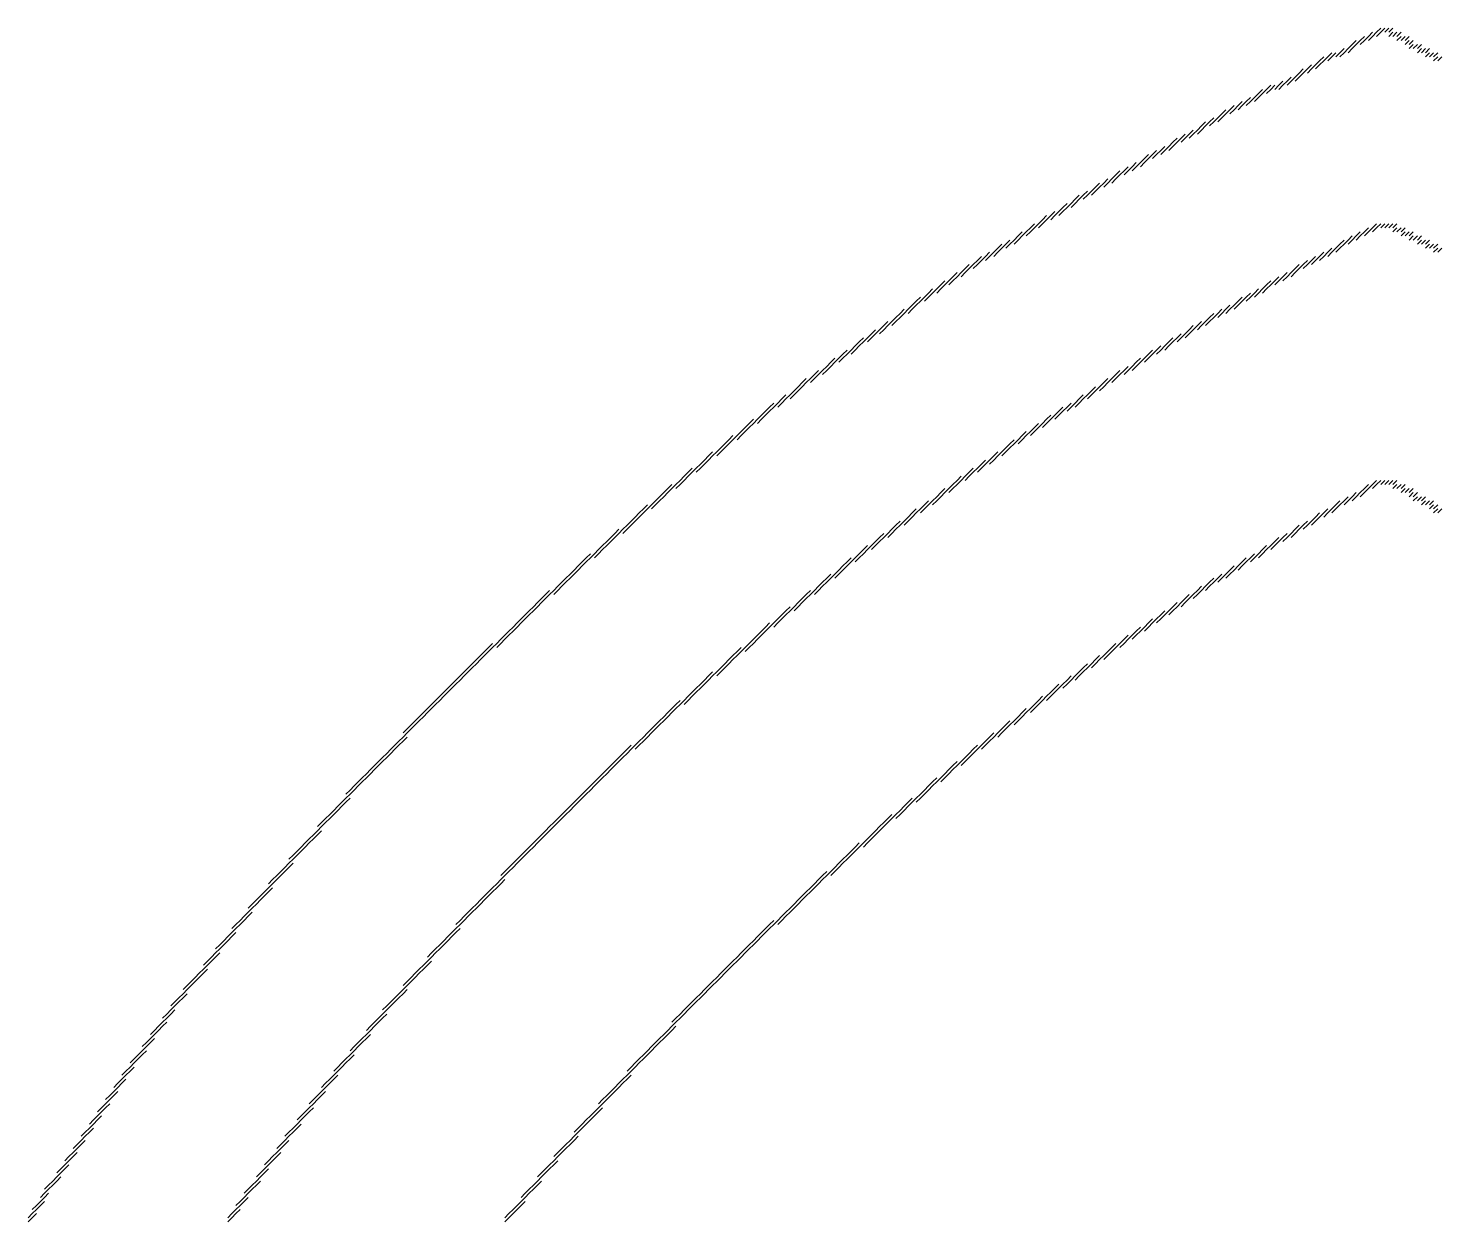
# Model space of a CAD drawing. Header units: metres. Extents: x 2 to 904, y 2 to 1040.
# Drawn here: x 120 to 466.5, y 747.5 to 1040 of the extents above; entities that cross this region are included whole.
import ezdxf

# ---------------------------------------------------------------- set-up
doc = ezdxf.new("R2010")
doc.units = ezdxf.units.M

msp = doc.modelspace()

# ---------------------------------------------------------------- linework, layer by layer
for p, q in [((451, 1039), (452, 1040)), ((452, 1039), (453, 1040)), ((453, 1039), (454, 1040)), ((454, 1039), (455, 1040)), ((445, 1036), (446, 1037)), ((446, 1036), (447, 1037)), ((447, 1037), (448, 1038)), ((447, 1036), (448, 1037)), ((448, 1037), (449, 1038)), ((449, 1038), (450, 1039)), ((449, 1037), (450, 1038)), ((450, 1038), (451, 1039)), ((451, 1038), (452, 1039)), ((454, 1038), (455, 1039)), ((455, 1038), (456, 1039)), ((456, 1038), (457, 1039)), ((456, 1037), (457, 1038)), ((457, 1037), (458, 1038)), ((458, 1037), (459, 1038)), ((458, 1036), (459, 1037)), ((459, 1036), (460, 1037)), ((437, 1032), (438, 1033)), ((438, 1032), (439, 1033)), ((439, 1033), (440, 1034)), ((439, 1032), (440, 1033)), ((440, 1033), (441, 1034)), ((441, 1033), (442, 1034)), ((442, 1034), (443, 1035)), ((442, 1033), (443, 1034)), ((443, 1034), (444, 1035)), ((444, 1035), (445, 1036)), ((444, 1034), (445, 1035)), ((445, 1035), (446, 1036)), ((459, 1035), (460, 1036)), ((460, 1035), (461, 1036)), ((461, 1035), (462, 1036)), ((461, 1034), (462, 1035)), ((462, 1034), (463, 1035)), ((463, 1034), (464, 1035)), ((463, 1033), (464, 1034)), ((464, 1033), (465, 1034)), ((465, 1033), (466, 1034)), ((465, 1032), (466, 1033)), ((466, 1032), (467, 1033)), ((432, 1029), (433, 1030)), ((433, 1029), (434, 1030)), ((434, 1030), (435, 1031)), ((434, 1029), (435, 1030)), ((435, 1030), (436, 1031)), ((436, 1031), (437, 1032)), ((436, 1030), (437, 1031)), ((437, 1031), (438, 1032)), ((424, 1025), (425, 1026)), ((425, 1025), (426, 1026)), ((426, 1025), (427, 1026)), ((427, 1026), (428, 1027)), ((427, 1025), (428, 1026)), ((428, 1026), (429, 1027)), ((429, 1027), (430, 1028)), ((429, 1026), (430, 1027)), ((430, 1027), (431, 1028)), ((431, 1028), (432, 1029)), ((431, 1027), (432, 1028)), ((432, 1028), (433, 1029)), ((419, 1022), (420, 1023)), ((420, 1022), (421, 1023)), ((421, 1023), (422, 1024)), ((421, 1022), (422, 1023)), ((422, 1024), (423, 1025)), ((422, 1023), (423, 1024)), ((423, 1024), (424, 1025)), ((424, 1024), (425, 1025)), ((412, 1018), (413, 1019)), ((413, 1019), (414, 1020)), ((413, 1018), (414, 1019)), ((414, 1019), (415, 1020)), ((415, 1020), (416, 1021)), ((415, 1019), (416, 1020)), ((416, 1020), (417, 1021)), ((417, 1021), (418, 1022)), ((417, 1020), (418, 1021)), ((418, 1021), (419, 1022)), ((419, 1021), (420, 1022)), ((407, 1015), (408, 1016)), ((408, 1016), (409, 1017)), ((408, 1015), (409, 1016)), ((409, 1016), (410, 1017)), ((410, 1017), (411, 1018)), ((410, 1016), (411, 1017)), ((411, 1017), (412, 1018)), ((412, 1017), (413, 1018)), ((400, 1011), (401, 1012)), ((401, 1012), (402, 1013)), ((401, 1011), (402, 1012)), ((402, 1012), (403, 1013)), ((403, 1013), (404, 1014)), ((403, 1012), (404, 1013)), ((404, 1013), (405, 1014)), ((405, 1014), (406, 1015)), ((405, 1013), (406, 1014)), ((406, 1014), (407, 1015)), ((407, 1014), (408, 1015)), ((394, 1008), (395, 1009)), ((395, 1008), (396, 1009)), ((396, 1009), (397, 1010)), ((396, 1008), (397, 1009)), ((397, 1009), (398, 1010)), ((398, 1010), (399, 1011)), ((398, 1009), (399, 1010)), ((399, 1010), (400, 1011)), ((400, 1010), (401, 1011)), ((387, 1004), (388, 1005)), ((388, 1004), (389, 1005)), ((389, 1005), (390, 1006)), ((389, 1004), (390, 1005)), ((390, 1005), (391, 1006)), ((391, 1006), (392, 1007)), ((391, 1005), (392, 1006)), ((392, 1006), (393, 1007)), ((393, 1007), (394, 1008)), ((393, 1006), (394, 1007)), ((394, 1007), (395, 1008)), ((382, 1001), (383, 1002)), ((383, 1001), (384, 1002)), ((384, 1002), (385, 1003)), ((384, 1001), (385, 1002)), ((385, 1002), (386, 1003)), ((386, 1003), (387, 1004)), ((386, 1002), (387, 1003)), ((387, 1003), (388, 1004)), ((376, 997), (377, 998)), ((377, 998), (378, 999)), ((377, 997), (378, 998)), ((378, 998), (379, 999)), ((379, 999), (380, 1000)), ((379, 998), (380, 999)), ((380, 999), (381, 1000)), ((381, 1000), (382, 1001)), ((381, 999), (382, 1000)), ((382, 1000), (383, 1001)), ((371, 994), (372, 995)), ((372, 994), (373, 995)), ((373, 995), (374, 996)), ((373, 994), (374, 995)), ((374, 996), (375, 997)), ((374, 995), (375, 996)), ((375, 996), (376, 997)), ((376, 996), (377, 997)), ((365, 990), (366, 991)), ((366, 991), (367, 992)), ((366, 990), (367, 991)), ((367, 991), (368, 992)), ((368, 992), (369, 993)), ((368, 991), (369, 992)), ((369, 993), (370, 994)), ((369, 992), (370, 993)), ((370, 993), (371, 994)), ((371, 993), (372, 994)), ((448, 990), (449, 991)), ((449, 990), (450, 991)), ((450, 991), (451, 992)), ((450, 990), (451, 991)), ((451, 991), (452, 992)), ((452, 991), (453, 992)), ((453, 991), (454, 992)), ((454, 991), (455, 992)), ((455, 991), (456, 992)), ((455, 990), (456, 991)), ((456, 990), (457, 991)), ((457, 990), (458, 991)), ((360, 987), (361, 988)), ((361, 987), (362, 988)), ((362, 988), (363, 989)), ((362, 987), (363, 988)), ((363, 989), (364, 990)), ((363, 988), (364, 989)), ((364, 989), (365, 990)), ((365, 989), (366, 990)), ((442, 987), (443, 988)), ((443, 987), (444, 988)), ((444, 988), (445, 989)), ((444, 987), (445, 988)), ((445, 988), (446, 989)), ((446, 989), (447, 990)), ((446, 988), (447, 989)), ((447, 989), (448, 990)), ((448, 989), (449, 990)), ((457, 989), (458, 990)), ((458, 989), (459, 990)), ((459, 989), (460, 990)), ((459, 988), (460, 989)), ((460, 988), (461, 989)), ((461, 988), (462, 989)), ((461, 987), (462, 988)), ((462, 987), (463, 988)), ((463, 987), (464, 988)), ((355, 984), (356, 985)), ((356, 984), (357, 985)), ((357, 985), (358, 986)), ((357, 984), (358, 985)), ((358, 986), (359, 987)), ((358, 985), (359, 986)), ((359, 986), (360, 987)), ((360, 986), (361, 987)), ((437, 984), (438, 985)), ((438, 984), (439, 985)), ((439, 985), (440, 986)), ((439, 984), (440, 985)), ((440, 985), (441, 986)), ((441, 986), (442, 987)), ((441, 985), (442, 986)), ((442, 986), (443, 987)), ((463, 986), (464, 987)), ((464, 986), (465, 987)), ((465, 986), (466, 987)), ((465, 985), (466, 986)), ((466, 985), (467, 986)), ((349, 980), (350, 981)), ((350, 981), (351, 982)), ((350, 980), (351, 981)), ((351, 981), (352, 982)), ((352, 982), (353, 983)), ((352, 981), (353, 982)), ((353, 983), (354, 984)), ((353, 982), (354, 983)), ((354, 983), (355, 984)), ((355, 983), (356, 984)), ((430, 980), (431, 981)), ((431, 981), (432, 982)), ((431, 980), (432, 981)), ((432, 981), (433, 982)), ((433, 982), (434, 983)), ((433, 981), (434, 982)), ((434, 982), (435, 983)), ((435, 983), (436, 984)), ((435, 982), (436, 983)), ((436, 983), (437, 984)), ((437, 983), (438, 984)), ((344, 977), (345, 978)), ((345, 977), (346, 978)), ((346, 978), (347, 979)), ((346, 977), (347, 978)), ((347, 979), (348, 980)), ((347, 978), (348, 979)), ((348, 979), (349, 980)), ((349, 979), (350, 980)), ((424, 977), (425, 978)), ((425, 977), (426, 978)), ((426, 978), (427, 979)), ((426, 977), (427, 978)), ((427, 978), (428, 979)), ((428, 979), (429, 980)), ((428, 978), (429, 979)), ((429, 979), (430, 980)), ((430, 979), (431, 980)), ((338, 973), (339, 974)), ((339, 973), (340, 974)), ((340, 974), (341, 975)), ((340, 973), (341, 974)), ((341, 975), (342, 976)), ((341, 974), (342, 975)), ((342, 975), (343, 976)), ((343, 976), (344, 977)), ((343, 975), (344, 976)), ((344, 976), (345, 977)), ((417, 973), (418, 974)), ((418, 973), (419, 974)), ((419, 974), (420, 975)), ((419, 973), (420, 974)), ((420, 974), (421, 975)), ((421, 975), (422, 976)), ((421, 974), (422, 975)), ((422, 975), (423, 976)), ((423, 976), (424, 977)), ((423, 975), (424, 976)), ((424, 976), (425, 977)), ((334, 970), (335, 971)), ((335, 970), (336, 971)), ((336, 971), (337, 972)), ((336, 970), (337, 971)), ((337, 972), (338, 973)), ((337, 971), (338, 972)), ((338, 972), (339, 973)), ((412, 970), (413, 971)), ((413, 970), (414, 971)), ((414, 971), (415, 972)), ((414, 970), (415, 971)), ((415, 971), (416, 972)), ((416, 972), (417, 973)), ((416, 971), (417, 972)), ((417, 972), (418, 973)), ((329, 966), (330, 967)), ((330, 967), (331, 968)), ((330, 966), (331, 967)), ((331, 967), (332, 968)), ((332, 968), (333, 969)), ((332, 967), (333, 968)), ((333, 969), (334, 970)), ((333, 968), (334, 969)), ((334, 969), (335, 970)), ((405, 966), (406, 967)), ((406, 966), (407, 967)), ((407, 967), (408, 968)), ((407, 966), (408, 967)), ((408, 967), (409, 968)), ((409, 968), (410, 969)), ((409, 967), (410, 968)), ((410, 969), (411, 970)), ((410, 968), (411, 969)), ((411, 969), (412, 970)), ((412, 969), (413, 970)), ((324, 963), (325, 964)), ((325, 963), (326, 964)), ((326, 964), (327, 965)), ((326, 963), (327, 964)), ((327, 965), (328, 966)), ((327, 964), (328, 965)), ((328, 965), (329, 966)), ((329, 965), (330, 966)), ((400, 963), (401, 964)), ((401, 963), (402, 964)), ((402, 964), (403, 965)), ((402, 963), (403, 964)), ((403, 964), (404, 965)), ((404, 965), (405, 966)), ((404, 964), (405, 965)), ((405, 965), (406, 966)), ((319, 959), (320, 960)), ((320, 960), (321, 961)), ((320, 959), (321, 960)), ((321, 960), (322, 961)), ((322, 961), (323, 962)), ((322, 960), (323, 961)), ((323, 962), (324, 963)), ((323, 961), (324, 962)), ((324, 962), (325, 963)), ((394, 959), (395, 960)), ((395, 960), (396, 961)), ((395, 959), (396, 960)), ((396, 960), (397, 961)), ((397, 961), (398, 962)), ((397, 960), (398, 961)), ((398, 961), (399, 962)), ((399, 962), (400, 963)), ((399, 961), (400, 962)), ((400, 962), (401, 963)), ((315, 956), (316, 957)), ((316, 957), (317, 958)), ((316, 956), (317, 957)), ((317, 958), (318, 959)), ((317, 957), (318, 958)), ((318, 958), (319, 959)), ((319, 958), (320, 959)), ((389, 956), (390, 957)), ((390, 956), (391, 957)), ((391, 957), (392, 958)), ((391, 956), (392, 957)), ((392, 958), (393, 959)), ((392, 957), (393, 958)), ((393, 958), (394, 959)), ((394, 958), (395, 959)), ((309, 952), (310, 953)), ((310, 953), (311, 954)), ((310, 952), (311, 953)), ((311, 953), (312, 954)), ((312, 954), (313, 955)), ((312, 953), (313, 954)), ((313, 955), (314, 956)), ((313, 954), (314, 955)), ((314, 955), (315, 956)), ((315, 955), (316, 956)), ((383, 952), (384, 953)), ((384, 953), (385, 954)), ((384, 952), (385, 953)), ((385, 953), (386, 954)), ((386, 954), (387, 955)), ((386, 953), (387, 954)), ((387, 955), (388, 956)), ((387, 954), (388, 955)), ((388, 955), (389, 956)), ((389, 955), (390, 956)), ((305, 949), (306, 950)), ((306, 949), (307, 950)), ((307, 950), (308, 951)), ((307, 949), (308, 950)), ((308, 951), (309, 952)), ((308, 950), (309, 951)), ((309, 951), (310, 952)), ((378, 949), (379, 950)), ((379, 949), (380, 950)), ((380, 950), (381, 951)), ((380, 949), (381, 950)), ((381, 951), (382, 952)), ((381, 950), (382, 951)), ((382, 951), (383, 952)), ((383, 951), (384, 952)), ((300, 945), (301, 946)), ((301, 946), (302, 947)), ((301, 945), (302, 946)), ((302, 947), (303, 948)), ((302, 946), (303, 947)), ((303, 947), (304, 948)), ((304, 948), (305, 949)), ((304, 947), (305, 948)), ((305, 948), (306, 949)), ((372, 945), (373, 946)), ((373, 946), (374, 947)), ((373, 945), (374, 946)), ((374, 946), (375, 947)), ((375, 947), (376, 948)), ((375, 946), (376, 947)), ((376, 947), (377, 948)), ((377, 948), (378, 949)), ((377, 947), (378, 948)), ((378, 948), (379, 949)), ((296, 942), (297, 943)), ((297, 943), (298, 944)), ((297, 942), (298, 943)), ((298, 943), (299, 944)), ((299, 944), (300, 945)), ((299, 943), (300, 944)), ((300, 944), (301, 945)), ((367, 942), (368, 943)), ((368, 942), (369, 943)), ((369, 943), (370, 944)), ((369, 942), (370, 943)), ((370, 944), (371, 945)), ((370, 943), (371, 944)), ((371, 944), (372, 945)), ((372, 944), (373, 945)), ((292, 939), (293, 940)), ((293, 939), (294, 940)), ((294, 940), (295, 941)), ((294, 939), (295, 940)), ((295, 941), (296, 942)), ((295, 940), (296, 941)), ((296, 941), (297, 942)), ((363, 939), (364, 940)), ((364, 940), (365, 941)), ((364, 939), (365, 940)), ((365, 940), (366, 941)), ((366, 941), (367, 942)), ((366, 940), (367, 941)), ((367, 941), (368, 942)), ((287, 935), (288, 936)), ((288, 935), (289, 936)), ((289, 936), (290, 937)), ((289, 935), (290, 936)), ((290, 937), (291, 938)), ((290, 936), (291, 937)), ((291, 938), (292, 939)), ((291, 937), (292, 938)), ((292, 938), (293, 939)), ((357, 935), (358, 936)), ((358, 935), (359, 936)), ((359, 936), (360, 937)), ((359, 935), (360, 936)), ((360, 937), (361, 938)), ((360, 936), (361, 937)), ((361, 938), (362, 939)), ((361, 937), (362, 938)), ((362, 938), (363, 939)), ((363, 938), (364, 939)), ((284, 932), (285, 933)), ((285, 933), (286, 934)), ((285, 932), (286, 933)), ((286, 934), (287, 935)), ((286, 933), (287, 934)), ((287, 934), (288, 935)), ((353, 932), (354, 933)), ((354, 933), (355, 934)), ((354, 932), (355, 933)), ((355, 933), (356, 934)), ((356, 934), (357, 935)), ((356, 933), (357, 934)), ((357, 934), (358, 935)), ((279, 928), (280, 929)), ((280, 929), (281, 930)), ((280, 928), (281, 929)), ((281, 930), (282, 931)), ((281, 929), (282, 930)), ((282, 931), (283, 932)), ((282, 930), (283, 931)), ((283, 931), (284, 932)), ((284, 931), (285, 932)), ((347, 928), (348, 929)), ((348, 929), (349, 930)), ((348, 928), (349, 929)), ((349, 929), (350, 930)), ((350, 930), (351, 931)), ((350, 929), (351, 930)), ((351, 931), (352, 932)), ((351, 930), (352, 931)), ((352, 931), (353, 932)), ((353, 931), (354, 932)), ((450, 928), (451, 929)), ((451, 928), (452, 929)), ((452, 928), (453, 929)), ((453, 928), (454, 929)), ((454, 928), (455, 929)), ((455, 928), (456, 929)), ((275, 925), (276, 926)), ((276, 926), (277, 927)), ((276, 925), (277, 926)), ((277, 927), (278, 928)), ((277, 926), (278, 927)), ((278, 927), (279, 928)), ((279, 927), (280, 928)), ((343, 925), (344, 926)), ((344, 926), (345, 927)), ((344, 925), (345, 926)), ((345, 926), (346, 927)), ((346, 927), (347, 928)), ((346, 926), (347, 927)), ((347, 927), (348, 928)), ((445, 925), (446, 926)), ((446, 925), (447, 926)), ((447, 926), (448, 927)), ((447, 925), (448, 926)), ((448, 927), (449, 928)), ((448, 926), (449, 927)), ((449, 927), (450, 928)), ((450, 927), (451, 928)), ((455, 927), (456, 928)), ((456, 927), (457, 928)), ((457, 927), (458, 928)), ((457, 926), (458, 927)), ((458, 926), (459, 927)), ((459, 926), (460, 927)), ((459, 925), (460, 926)), ((460, 925), (461, 926)), ((270, 921), (271, 922)), ((271, 922), (272, 923)), ((271, 921), (272, 922)), ((272, 922), (273, 923)), ((273, 923), (274, 924)), ((273, 922), (274, 923)), ((274, 924), (275, 925)), ((274, 923), (275, 924)), ((275, 924), (276, 925)), ((337, 921), (338, 922)), ((338, 921), (339, 922)), ((339, 922), (340, 923)), ((339, 921), (340, 922)), ((340, 923), (341, 924)), ((340, 922), (341, 923)), ((341, 923), (342, 924)), ((342, 924), (343, 925)), ((342, 923), (343, 924)), ((343, 924), (344, 925)), ((438, 921), (439, 922)), ((439, 921), (440, 922)), ((440, 922), (441, 923)), ((440, 921), (441, 922)), ((441, 923), (442, 924)), ((441, 922), (442, 923)), ((442, 923), (443, 924)), ((443, 924), (444, 925)), ((443, 923), (444, 924)), ((444, 924), (445, 925)), ((445, 924), (446, 925)), ((460, 924), (461, 925)), ((461, 924), (462, 925)), ((462, 924), (463, 925)), ((462, 923), (463, 924)), ((463, 923), (464, 924)), ((464, 923), (465, 924)), ((464, 922), (465, 923)), ((465, 922), (466, 923)), ((465, 921), (466, 922)), ((466, 921), (467, 922)), ((267, 918), (268, 919)), ((268, 919), (269, 920)), ((268, 918), (269, 919)), ((269, 920), (270, 921)), ((269, 919), (270, 920)), ((270, 920), (271, 921)), ((333, 918), (334, 919)), ((334, 918), (335, 919)), ((335, 919), (336, 920)), ((335, 918), (336, 919)), ((336, 920), (337, 921)), ((336, 919), (337, 920)), ((337, 920), (338, 921)), ((433, 918), (434, 919)), ((434, 918), (435, 919)), ((435, 919), (436, 920)), ((435, 918), (436, 919)), ((436, 920), (437, 921)), ((436, 919), (437, 920)), ((437, 920), (438, 921)), ((438, 920), (439, 921)), ((262, 914), (263, 915)), ((263, 915), (264, 916)), ((263, 914), (264, 915)), ((264, 916), (265, 917)), ((264, 915), (265, 916)), ((265, 916), (266, 917)), ((266, 917), (267, 918)), ((266, 916), (267, 917)), ((267, 917), (268, 918)), ((328, 914), (329, 915)), ((329, 915), (330, 916)), ((329, 914), (330, 915)), ((330, 915), (331, 916)), ((331, 916), (332, 917)), ((331, 915), (332, 916)), ((332, 917), (333, 918)), ((332, 916), (333, 917)), ((333, 917), (334, 918)), ((426, 914), (427, 915)), ((427, 914), (428, 915)), ((428, 915), (429, 916)), ((428, 914), (429, 915)), ((429, 915), (430, 916)), ((430, 916), (431, 917)), ((430, 915), (431, 916)), ((431, 917), (432, 918)), ((431, 916), (432, 917)), ((432, 917), (433, 918)), ((433, 917), (434, 918)), ((259, 911), (260, 912)), ((260, 912), (261, 913)), ((260, 911), (261, 912)), ((261, 913), (262, 914)), ((261, 912), (262, 913)), ((262, 913), (263, 914)), ((324, 911), (325, 912)), ((325, 912), (326, 913)), ((325, 911), (326, 912)), ((326, 912), (327, 913)), ((327, 913), (328, 914)), ((327, 912), (328, 913)), ((328, 913), (329, 914)), ((422, 911), (423, 912)), ((423, 912), (424, 913)), ((423, 911), (424, 912)), ((424, 912), (425, 913)), ((425, 913), (426, 914)), ((425, 912), (426, 913)), ((426, 913), (427, 914)), ((254, 907), (255, 908)), ((255, 908), (256, 909)), ((255, 907), (256, 908)), ((256, 909), (257, 910)), ((256, 908), (257, 909)), ((257, 910), (258, 911)), ((257, 909), (258, 910)), ((258, 910), (259, 911)), ((259, 910), (260, 911)), ((319, 907), (320, 908)), ((320, 908), (321, 909)), ((320, 907), (321, 908)), ((321, 909), (322, 910)), ((321, 908), (322, 909)), ((322, 909), (323, 910)), ((323, 910), (324, 911)), ((323, 909), (324, 910)), ((324, 910), (325, 911)), ((415, 907), (416, 908)), ((416, 907), (417, 908)), ((417, 908), (418, 909)), ((417, 907), (418, 908)), ((418, 909), (419, 910)), ((418, 908), (419, 909)), ((419, 909), (420, 910)), ((420, 910), (421, 911)), ((420, 909), (421, 910)), ((421, 910), (422, 911)), ((422, 910), (423, 911)), ((251, 904), (252, 905)), ((252, 905), (253, 906)), ((252, 904), (253, 905)), ((253, 906), (254, 907)), ((253, 905), (254, 906)), ((254, 906), (255, 907)), ((315, 904), (316, 905)), ((316, 905), (317, 906)), ((316, 904), (317, 905)), ((317, 905), (318, 906)), ((318, 906), (319, 907)), ((318, 905), (319, 906)), ((319, 906), (320, 907)), ((410, 904), (411, 905)), ((411, 904), (412, 905)), ((412, 905), (413, 906)), ((412, 904), (413, 905)), ((413, 905), (414, 906)), ((414, 906), (415, 907)), ((414, 905), (415, 906)), ((415, 906), (416, 907)), ((246, 900), (247, 901)), ((247, 901), (248, 902)), ((247, 900), (248, 901)), ((248, 901), (249, 902)), ((249, 902), (250, 903)), ((249, 901), (250, 902)), ((250, 903), (251, 904)), ((250, 902), (251, 903)), ((251, 903), (252, 904)), ((310, 900), (311, 901)), ((311, 901), (312, 902)), ((311, 900), (312, 901)), ((312, 901), (313, 902)), ((313, 902), (314, 903)), ((313, 901), (314, 902)), ((314, 903), (315, 904)), ((314, 902), (315, 903)), ((315, 903), (316, 904)), ((404, 900), (405, 901)), ((405, 900), (406, 901)), ((406, 901), (407, 902)), ((406, 900), (407, 901)), ((407, 902), (408, 903)), ((407, 901), (408, 902)), ((408, 902), (409, 903)), ((409, 903), (410, 904)), ((409, 902), (410, 903)), ((410, 903), (411, 904)), ((243, 897), (244, 898)), ((244, 898), (245, 899)), ((244, 897), (245, 898)), ((245, 899), (246, 900)), ((245, 898), (246, 899)), ((246, 899), (247, 900)), ((306, 897), (307, 898)), ((307, 897), (308, 898)), ((308, 898), (309, 899)), ((308, 897), (309, 898)), ((309, 899), (310, 900)), ((309, 898), (310, 899)), ((310, 899), (311, 900)), ((400, 897), (401, 898)), ((401, 898), (402, 899)), ((401, 897), (402, 898)), ((402, 898), (403, 899)), ((403, 899), (404, 900)), ((403, 898), (404, 899)), ((404, 899), (405, 900)), ((239, 893), (240, 894)), ((240, 894), (241, 895)), ((240, 893), (241, 894)), ((241, 895), (242, 896)), ((241, 894), (242, 895)), ((242, 896), (243, 897)), ((242, 895), (243, 896)), ((243, 896), (244, 897)), ((301, 893), (302, 894)), ((302, 893), (303, 894)), ((303, 894), (304, 895)), ((303, 893), (304, 894)), ((304, 895), (305, 896)), ((304, 894), (305, 895)), ((305, 896), (306, 897)), ((305, 895), (306, 896)), ((306, 896), (307, 897)), ((394, 893), (395, 894)), ((395, 894), (396, 895)), ((395, 893), (396, 894)), ((396, 894), (397, 895)), ((397, 895), (398, 896)), ((397, 894), (398, 895)), ((398, 896), (399, 897)), ((398, 895), (399, 896)), ((399, 896), (400, 897)), ((400, 896), (401, 897)), ((236, 890), (237, 891)), ((237, 891), (238, 892)), ((237, 890), (238, 891)), ((238, 892), (239, 893)), ((238, 891), (239, 892)), ((239, 892), (240, 893)), ((298, 890), (299, 891)), ((299, 891), (300, 892)), ((299, 890), (300, 891)), ((300, 892), (301, 893)), ((300, 891), (301, 892)), ((301, 892), (302, 893)), ((389, 890), (390, 891)), ((390, 890), (391, 891)), ((391, 891), (392, 892)), ((391, 890), (392, 891)), ((392, 892), (393, 893)), ((392, 891), (393, 892)), ((393, 892), (394, 893)), ((394, 892), (395, 893)), ((232, 887), (233, 888)), ((233, 888), (234, 889)), ((233, 887), (234, 888)), ((234, 888), (235, 889)), ((235, 889), (236, 890)), ((235, 888), (236, 889)), ((236, 889), (237, 890)), ((294, 887), (295, 888)), ((295, 887), (296, 888)), ((296, 888), (297, 889)), ((296, 887), (297, 888)), ((297, 889), (298, 890)), ((297, 888), (298, 889)), ((298, 889), (299, 890)), ((385, 887), (386, 888)), ((386, 888), (387, 889)), ((386, 887), (387, 888)), ((387, 888), (388, 889)), ((388, 889), (389, 890)), ((388, 888), (389, 889)), ((389, 889), (390, 890)), ((228, 883), (229, 884)), ((229, 884), (230, 885)), ((229, 883), (230, 884)), ((230, 885), (231, 886)), ((230, 884), (231, 885)), ((231, 886), (232, 887)), ((231, 885), (232, 886)), ((232, 886), (233, 887)), ((290, 883), (291, 884)), ((291, 884), (292, 885)), ((291, 883), (292, 884)), ((292, 885), (293, 886)), ((292, 884), (293, 885)), ((293, 886), (294, 887)), ((293, 885), (294, 886)), ((294, 886), (295, 887)), ((379, 883), (380, 884)), ((380, 883), (381, 884)), ((381, 884), (382, 885)), ((381, 883), (382, 884)), ((382, 885), (383, 886)), ((382, 884), (383, 885)), ((383, 885), (384, 886)), ((384, 886), (385, 887)), ((384, 885), (385, 886)), ((385, 886), (386, 887)), ((225, 880), (226, 881)), ((226, 881), (227, 882)), ((226, 880), (227, 881)), ((227, 882), (228, 883)), ((227, 881), (228, 882)), ((228, 882), (229, 883)), ((286, 880), (287, 881)), ((287, 881), (288, 882)), ((287, 880), (288, 881)), ((288, 881), (289, 882)), ((289, 882), (290, 883)), ((289, 881), (290, 882)), ((290, 882), (291, 883)), ((375, 880), (376, 881)), ((376, 880), (377, 881)), ((377, 881), (378, 882)), ((377, 880), (378, 881)), ((378, 882), (379, 883)), ((378, 881), (379, 882)), ((379, 882), (380, 883)), ((221, 876), (222, 877)), ((222, 877), (223, 878)), ((222, 876), (223, 877)), ((223, 878), (224, 879)), ((223, 877), (224, 878)), ((224, 879), (225, 880)), ((224, 878), (225, 879)), ((225, 879), (226, 880)), ((282, 876), (283, 877)), ((283, 877), (284, 878)), ((283, 876), (284, 877)), ((284, 878), (285, 879)), ((284, 877), (285, 878)), ((285, 879), (286, 880)), ((285, 878), (286, 879)), ((286, 879), (287, 880)), ((370, 876), (371, 877)), ((371, 877), (372, 878)), ((371, 876), (372, 877)), ((372, 878), (373, 879)), ((372, 877), (373, 878)), ((373, 878), (374, 879)), ((374, 879), (375, 880)), ((374, 878), (375, 879)), ((375, 879), (376, 880)), ((218, 873), (219, 874)), ((219, 874), (220, 875)), ((219, 873), (220, 874)), ((220, 875), (221, 876)), ((220, 874), (221, 875)), ((221, 875), (222, 876)), ((278, 873), (279, 874)), ((279, 874), (280, 875)), ((279, 873), (280, 874)), ((280, 874), (281, 875)), ((281, 875), (282, 876)), ((281, 874), (282, 875)), ((282, 875), (283, 876)), ((366, 873), (367, 874)), ((367, 874), (368, 875)), ((367, 873), (368, 874)), ((368, 875), (369, 876)), ((368, 874), (369, 875)), ((369, 875), (370, 876)), ((370, 875), (371, 876)), ((214, 869), (215, 870)), ((215, 870), (216, 871)), ((215, 869), (216, 870)), ((216, 871), (217, 872)), ((216, 870), (217, 871)), ((217, 872), (218, 873)), ((217, 871), (218, 872)), ((218, 872), (219, 873)), ((274, 869), (275, 870)), ((275, 870), (276, 871)), ((275, 869), (276, 870)), ((276, 871), (277, 872)), ((276, 870), (277, 871)), ((277, 872), (278, 873)), ((277, 871), (278, 872)), ((278, 872), (279, 873)), ((360, 869), (361, 870)), ((361, 869), (362, 870)), ((362, 870), (363, 871)), ((362, 869), (363, 870)), ((363, 871), (364, 872)), ((363, 870), (364, 871)), ((364, 872), (365, 873)), ((364, 871), (365, 872)), ((365, 872), (366, 873)), ((366, 872), (367, 873)), ((212, 867), (213, 868)), ((212, 866), (213, 867)), ((213, 868), (214, 869)), ((213, 867), (214, 868)), ((214, 868), (215, 869)), ((271, 866), (272, 867)), ((272, 867), (273, 868)), ((272, 866), (273, 867)), ((273, 868), (274, 869)), ((273, 867), (274, 868)), ((274, 868), (275, 869)), ((356, 866), (357, 867)), ((357, 866), (358, 867)), ((358, 867), (359, 868)), ((358, 866), (359, 867)), ((359, 868), (360, 869)), ((359, 867), (360, 868)), ((360, 868), (361, 869)), ((208, 862), (209, 863)), ((209, 863), (210, 864)), ((209, 862), (210, 863)), ((210, 864), (211, 865)), ((210, 863), (211, 864)), ((211, 865), (212, 866)), ((211, 864), (212, 865)), ((212, 865), (213, 866)), ((266, 862), (267, 863)), ((267, 863), (268, 864)), ((267, 862), (268, 863)), ((268, 863), (269, 864)), ((269, 864), (270, 865)), ((269, 863), (270, 864)), ((270, 865), (271, 866)), ((270, 864), (271, 865)), ((271, 865), (272, 866)), ((351, 862), (352, 863)), ((352, 863), (353, 864)), ((352, 862), (353, 863)), ((353, 863), (354, 864)), ((354, 864), (355, 865)), ((354, 863), (355, 864)), ((355, 865), (356, 866)), ((355, 864), (356, 865)), ((356, 865), (357, 866)), ((205, 859), (206, 860)), ((206, 860), (207, 861)), ((206, 859), (207, 860)), ((207, 861), (208, 862)), ((207, 860), (208, 861)), ((208, 861), (209, 862)), ((263, 859), (264, 860)), ((264, 860), (265, 861)), ((264, 859), (265, 860)), ((265, 861), (266, 862)), ((265, 860), (266, 861)), ((266, 861), (267, 862)), ((347, 859), (348, 860)), ((348, 859), (349, 860)), ((349, 860), (350, 861)), ((349, 859), (350, 860)), ((350, 861), (351, 862)), ((350, 860), (351, 861)), ((351, 861), (352, 862)), ((201, 855), (202, 856)), ((202, 856), (203, 857)), ((202, 855), (203, 856)), ((203, 857), (204, 858)), ((203, 856), (204, 857)), ((204, 858), (205, 859)), ((204, 857), (205, 858)), ((205, 858), (206, 859)), ((259, 855), (260, 856)), ((260, 856), (261, 857)), ((260, 855), (261, 856)), ((261, 857), (262, 858)), ((261, 856), (262, 857)), ((262, 858), (263, 859)), ((262, 857), (263, 858)), ((263, 858), (264, 859)), ((342, 855), (343, 856)), ((343, 855), (344, 856)), ((344, 856), (345, 857)), ((344, 855), (345, 856)), ((345, 857), (346, 858)), ((345, 856), (346, 857)), ((346, 858), (347, 859)), ((346, 857), (347, 858)), ((347, 858), (348, 859)), ((198, 852), (199, 853)), ((199, 853), (200, 854)), ((199, 852), (200, 853)), ((200, 854), (201, 855)), ((200, 853), (201, 854)), ((201, 854), (202, 855)), ((256, 852), (257, 853)), ((257, 853), (258, 854)), ((257, 852), (258, 853)), ((258, 854), (259, 855)), ((258, 853), (259, 854)), ((259, 854), (260, 855)), ((339, 852), (340, 853)), ((340, 853), (341, 854)), ((340, 852), (341, 853)), ((341, 854), (342, 855)), ((341, 853), (342, 854)), ((342, 854), (343, 855)), ((195, 848), (196, 849)), ((196, 849), (197, 850)), ((196, 848), (197, 849)), ((197, 850), (198, 851)), ((197, 849), (198, 850)), ((198, 851), (199, 852)), ((198, 850), (199, 851)), ((252, 848), (253, 849)), ((253, 849), (254, 850)), ((253, 848), (254, 849)), ((254, 850), (255, 851)), ((254, 849), (255, 850)), ((255, 851), (256, 852)), ((255, 850), (256, 851)), ((256, 851), (257, 852)), ((334, 848), (335, 849)), ((335, 849), (336, 850)), ((335, 848), (336, 849)), ((336, 850), (337, 851)), ((336, 849), (337, 850)), ((337, 850), (338, 851)), ((338, 851), (339, 852)), ((338, 850), (339, 851)), ((339, 851), (340, 852)), ((192, 845), (193, 846)), ((193, 846), (194, 847)), ((193, 845), (194, 846)), ((194, 847), (195, 848)), ((194, 846), (195, 847)), ((195, 847), (196, 848)), ((249, 845), (250, 846)), ((250, 846), (251, 847)), ((250, 845), (251, 846)), ((251, 847), (252, 848)), ((251, 846), (252, 847)), ((252, 847), (253, 848)), ((330, 845), (331, 846)), ((331, 846), (332, 847)), ((331, 845), (332, 846)), ((332, 846), (333, 847)), ((333, 847), (334, 848)), ((333, 846), (334, 847)), ((334, 847), (335, 848)), ((189, 841), (190, 842)), ((190, 842), (191, 843)), ((190, 841), (191, 842)), ((191, 844), (192, 845)), ((191, 843), (192, 844)), ((191, 842), (192, 843)), ((192, 844), (193, 845)), ((245, 841), (246, 842)), ((246, 842), (247, 843)), ((246, 841), (247, 842)), ((247, 843), (248, 844)), ((247, 842), (248, 843)), ((248, 844), (249, 845)), ((248, 843), (249, 844)), ((249, 844), (250, 845)), ((326, 841), (327, 842)), ((327, 842), (328, 843)), ((327, 841), (328, 842)), ((328, 843), (329, 844)), ((328, 842), (329, 843)), ((329, 844), (330, 845)), ((329, 843), (330, 844)), ((330, 844), (331, 845)), ((186, 838), (187, 839)), ((187, 839), (188, 840)), ((187, 838), (188, 839)), ((188, 840), (189, 841)), ((188, 839), (189, 840)), ((189, 840), (190, 841)), ((242, 838), (243, 839)), ((243, 839), (244, 840)), ((243, 838), (244, 839)), ((244, 840), (245, 841)), ((244, 839), (245, 840)), ((245, 840), (246, 841)), ((322, 838), (323, 839)), ((323, 839), (324, 840)), ((323, 838), (324, 839)), ((324, 839), (325, 840)), ((325, 840), (326, 841)), ((325, 839), (326, 840)), ((326, 840), (327, 841)), ((184, 836), (185, 837)), ((184, 835), (185, 836)), ((185, 837), (186, 838)), ((185, 836), (186, 837)), ((186, 837), (187, 838)), ((239, 835), (240, 836)), ((240, 836), (241, 837)), ((240, 835), (241, 836)), ((241, 837), (242, 838)), ((241, 836), (242, 837)), ((242, 837), (243, 838)), ((319, 835), (320, 836)), ((320, 836), (321, 837)), ((320, 835), (321, 836)), ((321, 837), (322, 838)), ((321, 836), (322, 837)), ((322, 837), (323, 838)), ((180, 831), (181, 832)), ((181, 832), (182, 833)), ((181, 831), (182, 832)), ((182, 833), (183, 834)), ((182, 832), (183, 833)), ((183, 834), (184, 835)), ((183, 833), (184, 834)), ((184, 834), (185, 835)), ((236, 832), (237, 833)), ((236, 831), (237, 832)), ((237, 833), (238, 834)), ((237, 832), (238, 833)), ((238, 834), (239, 835)), ((238, 833), (239, 834)), ((239, 834), (240, 835)), ((314, 831), (315, 832)), ((315, 832), (316, 833)), ((315, 831), (316, 832)), ((316, 832), (317, 833)), ((317, 833), (318, 834)), ((317, 832), (318, 833)), ((318, 834), (319, 835)), ((318, 833), (319, 834)), ((319, 834), (320, 835)), ((178, 828), (179, 829)), ((179, 830), (180, 831)), ((179, 829), (180, 830)), ((179, 828), (180, 829)), ((180, 830), (181, 831)), ((233, 828), (234, 829)), ((234, 829), (235, 830)), ((234, 828), (235, 829)), ((235, 830), (236, 831)), ((235, 829), (236, 830)), ((236, 830), (237, 831)), ((311, 828), (312, 829)), ((312, 829), (313, 830)), ((312, 828), (313, 829)), ((313, 830), (314, 831)), ((313, 829), (314, 830)), ((314, 830), (315, 831)), ((174, 824), (175, 825)), ((175, 825), (176, 826)), ((175, 824), (176, 825)), ((176, 826), (177, 827)), ((176, 825), (177, 826)), ((177, 827), (178, 828)), ((177, 826), (178, 827)), ((178, 827), (179, 828)), ((229, 824), (230, 825)), ((230, 825), (231, 826)), ((230, 824), (231, 825)), ((231, 826), (232, 827)), ((231, 825), (232, 826)), ((232, 827), (233, 828)), ((232, 826), (233, 827)), ((233, 827), (234, 828)), ((307, 824), (308, 825)), ((308, 825), (309, 826)), ((308, 824), (309, 825)), ((309, 826), (310, 827)), ((309, 825), (310, 826)), ((310, 827), (311, 828)), ((310, 826), (311, 827)), ((311, 827), (312, 828)), ((172, 821), (173, 822)), ((173, 822), (174, 823)), ((173, 821), (174, 822)), ((174, 823), (175, 824)), ((174, 822), (175, 823)), ((226, 821), (227, 822)), ((227, 822), (228, 823)), ((227, 821), (228, 822)), ((228, 823), (229, 824)), ((228, 822), (229, 823)), ((229, 823), (230, 824)), ((304, 821), (305, 822)), ((305, 822), (306, 823)), ((305, 821), (306, 822)), ((306, 823), (307, 824)), ((306, 822), (307, 823)), ((307, 823), (308, 824)), ((169, 817), (170, 818)), ((170, 819), (171, 820)), ((170, 818), (171, 819)), ((170, 817), (171, 818)), ((171, 820), (172, 821)), ((171, 819), (172, 820)), ((172, 820), (173, 821)), ((223, 817), (224, 818)), ((224, 818), (225, 819)), ((224, 817), (225, 818)), ((225, 820), (226, 821)), ((225, 819), (226, 820)), ((225, 818), (226, 819)), ((226, 820), (227, 821)), ((299, 817), (300, 818)), ((300, 818), (301, 819)), ((300, 817), (301, 818)), ((301, 819), (302, 820)), ((301, 818), (302, 819)), ((302, 820), (303, 821)), ((302, 819), (303, 820)), ((303, 820), (304, 821)), ((304, 820), (305, 821)), ((166, 814), (167, 815)), ((167, 815), (168, 816)), ((167, 814), (168, 815)), ((168, 816), (169, 817)), ((168, 815), (169, 816)), ((169, 816), (170, 817)), ((220, 814), (221, 815)), ((221, 815), (222, 816)), ((221, 814), (222, 815)), ((222, 816), (223, 817)), ((222, 815), (223, 816)), ((223, 816), (224, 817)), ((296, 814), (297, 815)), ((297, 815), (298, 816)), ((297, 814), (298, 815)), ((298, 816), (299, 817)), ((298, 815), (299, 816)), ((299, 816), (300, 817)), ((163, 810), (164, 811)), ((164, 811), (165, 812)), ((164, 810), (165, 811)), ((165, 812), (166, 813)), ((165, 811), (166, 812)), ((166, 813), (167, 814)), ((166, 812), (167, 813)), ((217, 810), (218, 811)), ((218, 812), (219, 813)), ((218, 811), (219, 812)), ((218, 810), (219, 811)), ((219, 813), (220, 814)), ((219, 812), (220, 813)), ((220, 813), (221, 814)), ((292, 810), (293, 811)), ((293, 811), (294, 812)), ((293, 810), (294, 811)), ((294, 812), (295, 813)), ((294, 811), (295, 812)), ((295, 813), (296, 814)), ((295, 812), (296, 813)), ((296, 813), (297, 814)), ((161, 807), (162, 808)), ((162, 808), (163, 809)), ((162, 807), (163, 808)), ((163, 809), (164, 810)), ((163, 808), (164, 809)), ((214, 807), (215, 808)), ((215, 808), (216, 809)), ((215, 807), (216, 808)), ((216, 809), (217, 810)), ((216, 808), (217, 809)), ((217, 809), (218, 810)), ((289, 807), (290, 808)), ((290, 808), (291, 809)), ((290, 807), (291, 808)), ((291, 809), (292, 810)), ((291, 808), (292, 809)), ((292, 809), (293, 810)), ((158, 804), (159, 805)), ((158, 803), (159, 804)), ((159, 805), (160, 806)), ((159, 804), (160, 805)), ((160, 806), (161, 807)), ((160, 805), (161, 806)), ((161, 806), (162, 807)), ((211, 803), (212, 804)), ((212, 805), (213, 806)), ((212, 804), (213, 805)), ((212, 803), (213, 804)), ((213, 806), (214, 807)), ((213, 805), (214, 806)), ((214, 806), (215, 807)), ((285, 803), (286, 804)), ((286, 804), (287, 805)), ((286, 803), (287, 804)), ((287, 805), (288, 806)), ((287, 804), (288, 805)), ((288, 806), (289, 807)), ((288, 805), (289, 806)), ((289, 806), (290, 807)), ((155, 800), (156, 801)), ((156, 801), (157, 802)), ((156, 800), (157, 801)), ((157, 802), (158, 803)), ((157, 801), (158, 802)), ((158, 802), (159, 803)), ((208, 800), (209, 801)), ((209, 801), (210, 802)), ((209, 800), (210, 801)), ((210, 802), (211, 803)), ((210, 801), (211, 802)), ((211, 802), (212, 803)), ((282, 800), (283, 801)), ((283, 801), (284, 802)), ((283, 800), (284, 801)), ((284, 802), (285, 803)), ((284, 801), (285, 802)), ((285, 802), (286, 803)), ((153, 797), (154, 798)), ((153, 796), (154, 797)), ((154, 798), (155, 799)), ((154, 797), (155, 798)), ((155, 799), (156, 800)), ((155, 798), (156, 799)), ((205, 796), (206, 797)), ((206, 797), (207, 798)), ((206, 796), (207, 797)), ((207, 799), (208, 800)), ((207, 798), (208, 799)), ((207, 797), (208, 798)), ((208, 799), (209, 800)), ((278, 796), (279, 797)), ((279, 797), (280, 798)), ((279, 796), (280, 797)), ((280, 798), (281, 799)), ((280, 797), (281, 798)), ((281, 799), (282, 800)), ((281, 798), (282, 799)), ((282, 799), (283, 800)), ((150, 793), (151, 794)), ((151, 794), (152, 795)), ((151, 793), (152, 794)), ((152, 795), (153, 796)), ((152, 794), (153, 795)), ((153, 795), (154, 796)), ((203, 794), (204, 795)), ((203, 793), (204, 794)), ((204, 795), (205, 796)), ((204, 794), (205, 795)), ((205, 795), (206, 796)), ((276, 793), (277, 794)), ((277, 794), (278, 795)), ((277, 793), (278, 794)), ((278, 795), (279, 796)), ((278, 794), (279, 795)), ((148, 790), (149, 791)), ((149, 791), (150, 792)), ((149, 790), (150, 791)), ((150, 792), (151, 793)), ((150, 791), (151, 792)), ((200, 790), (201, 791)), ((201, 791), (202, 792)), ((201, 790), (202, 791)), ((202, 792), (203, 793)), ((202, 791), (203, 792)), ((203, 792), (204, 793)), ((273, 790), (274, 791)), ((274, 791), (275, 792)), ((274, 790), (275, 791)), ((275, 792), (276, 793)), ((275, 791), (276, 792)), ((276, 792), (277, 793)), ((145, 786), (146, 787)), ((146, 787), (147, 788)), ((146, 786), (147, 787)), ((147, 788), (148, 789)), ((147, 787), (148, 788)), ((148, 789), (149, 790)), ((148, 788), (149, 789)), ((197, 786), (198, 787)), ((198, 787), (199, 788)), ((198, 786), (199, 787)), ((199, 789), (200, 790)), ((199, 788), (200, 789)), ((199, 787), (200, 788)), ((200, 789), (201, 790)), ((269, 786), (270, 787)), ((270, 787), (271, 788)), ((270, 786), (271, 787)), ((271, 788), (272, 789)), ((271, 787), (272, 788)), ((272, 789), (273, 790)), ((272, 788), (273, 789)), ((273, 789), (274, 790)), ((143, 783), (144, 784)), ((144, 784), (145, 785)), ((144, 783), (145, 784)), ((145, 785), (146, 786)), ((145, 784), (146, 785)), ((195, 784), (196, 785)), ((195, 783), (196, 784)), ((196, 785), (197, 786)), ((196, 784), (197, 785)), ((197, 785), (198, 786)), ((267, 784), (268, 785)), ((267, 783), (268, 784)), ((268, 785), (269, 786)), ((268, 784), (269, 785)), ((269, 785), (270, 786)), ((141, 780), (142, 781)), ((141, 779), (142, 780)), ((142, 781), (143, 782)), ((142, 780), (143, 781)), ((143, 782), (144, 783)), ((143, 781), (144, 782)), ((192, 780), (193, 781)), ((192, 779), (193, 780)), ((193, 781), (194, 782)), ((193, 780), (194, 781)), ((194, 782), (195, 783)), ((194, 781), (195, 782)), ((195, 782), (196, 783)), ((263, 779), (264, 780)), ((264, 780), (265, 781)), ((264, 779), (265, 780)), ((265, 781), (266, 782)), ((265, 780), (266, 781)), ((266, 782), (267, 783)), ((266, 781), (267, 782)), ((267, 782), (268, 783)), ((139, 777), (140, 778)), ((139, 776), (140, 777)), ((140, 778), (141, 779)), ((140, 777), (141, 778)), ((141, 778), (142, 779)), ((189, 776), (190, 777)), ((190, 777), (191, 778)), ((190, 776), (191, 777)), ((191, 778), (192, 779)), ((191, 777), (192, 778)), ((192, 778), (193, 779)), ((260, 776), (261, 777)), ((261, 777), (262, 778)), ((261, 776), (262, 777)), ((262, 778), (263, 779)), ((262, 777), (263, 778)), ((263, 778), (264, 779)), ((136, 772), (137, 773)), ((137, 774), (138, 775)), ((137, 773), (138, 774)), ((137, 772), (138, 773)), ((138, 775), (139, 776)), ((138, 774), (139, 775)), ((139, 775), (140, 776)), ((186, 772), (187, 773)), ((187, 773), (188, 774)), ((187, 772), (188, 773)), ((188, 774), (189, 775)), ((188, 773), (189, 774)), ((189, 775), (190, 776)), ((189, 774), (190, 775)), ((257, 772), (258, 773)), ((258, 773), (259, 774)), ((258, 772), (259, 773)), ((259, 774), (260, 775)), ((259, 773), (260, 774)), ((260, 775), (261, 776)), ((260, 774), (261, 775)), ((134, 769), (135, 770)), ((135, 771), (136, 772)), ((135, 770), (136, 771)), ((135, 769), (136, 770)), ((136, 771), (137, 772)), ((184, 769), (185, 770)), ((185, 770), (186, 771)), ((185, 769), (186, 770)), ((186, 771), (187, 772)), ((186, 770), (187, 771)), ((254, 769), (255, 770)), ((255, 770), (256, 771)), ((255, 769), (256, 770)), ((256, 771), (257, 772)), ((256, 770), (257, 771)), ((257, 771), (258, 772)), ((131, 765), (132, 766)), ((132, 766), (133, 767)), ((132, 765), (133, 766)), ((133, 768), (134, 769)), ((133, 767), (134, 768)), ((133, 766), (134, 767)), ((134, 768), (135, 769)), ((181, 765), (182, 766)), ((182, 766), (183, 767)), ((182, 765), (183, 766)), ((183, 768), (184, 769)), ((183, 767), (184, 768)), ((183, 766), (184, 767)), ((184, 768), (185, 769)), ((251, 765), (252, 766)), ((252, 766), (253, 767)), ((252, 765), (253, 766)), ((253, 767), (254, 768)), ((253, 766), (254, 767)), ((254, 768), (255, 769)), ((254, 767), (255, 768)), ((129, 762), (130, 763)), ((130, 763), (131, 764)), ((130, 762), (131, 763)), ((131, 764), (132, 765)), ((131, 763), (132, 764)), ((179, 762), (180, 763)), ((180, 763), (181, 764)), ((180, 762), (181, 763)), ((181, 764), (182, 765)), ((181, 763), (182, 764)), ((249, 763), (250, 764)), ((249, 762), (250, 763)), ((250, 764), (251, 765)), ((250, 763), (251, 764)), ((251, 764), (252, 765)), ((127, 759), (128, 760)), ((127, 758), (128, 759)), ((128, 760), (129, 761)), ((128, 759), (129, 760)), ((129, 761), (130, 762)), ((129, 760), (130, 761)), ((176, 758), (177, 759)), ((177, 759), (178, 760)), ((177, 758), (178, 759)), ((178, 761), (179, 762)), ((178, 760), (179, 761)), ((178, 759), (179, 760)), ((179, 761), (180, 762)), ((245, 758), (246, 759)), ((246, 759), (247, 760)), ((246, 758), (247, 759)), ((247, 760), (248, 761)), ((247, 759), (248, 760)), ((248, 761), (249, 762)), ((248, 760), (249, 761)), ((249, 761), (250, 762)), ((124, 755), (125, 756)), ((125, 756), (126, 757)), ((125, 755), (126, 756)), ((126, 757), (127, 758)), ((126, 756), (127, 757)), ((127, 757), (128, 758)), ((174, 755), (175, 756)), ((175, 756), (176, 757)), ((175, 755), (176, 756)), ((176, 757), (177, 758)), ((176, 756), (177, 757)), ((243, 755), (244, 756)), ((244, 756), (245, 757)), ((244, 755), (245, 756)), ((245, 757), (246, 758)), ((245, 756), (246, 757)), ((122, 751), (123, 752)), ((123, 753), (124, 754)), ((123, 752), (124, 753)), ((123, 751), (124, 752)), ((124, 754), (125, 755)), ((124, 753), (125, 754)), ((171, 751), (172, 752)), ((172, 752), (173, 753)), ((172, 751), (173, 752)), ((173, 754), (174, 755)), ((173, 753), (174, 754)), ((173, 752), (174, 753)), ((174, 754), (175, 755)), ((240, 751), (241, 752)), ((241, 753), (242, 754)), ((241, 752), (242, 753)), ((241, 751), (242, 752)), ((242, 754), (243, 755)), ((242, 753), (243, 754)), ((243, 754), (244, 755)), ((120, 748), (121, 749)), ((121, 750), (122, 751)), ((121, 749), (122, 750)), ((121, 748), (122, 749)), ((122, 750), (123, 751)), ((169, 748), (170, 749)), ((170, 749), (171, 750)), ((170, 748), (171, 749)), ((171, 750), (172, 751)), ((171, 749), (172, 750)), ((237, 748), (238, 749)), ((238, 749), (239, 750)), ((238, 748), (239, 749)), ((239, 750), (240, 751)), ((239, 749), (240, 750)), ((240, 750), (241, 751)), ((120, 747), (121, 748)), ((169, 747), (170, 748)), ((237, 747), (238, 748))]:
    msp.add_line(p, q)

doc.saveas('drawing.dxf')
